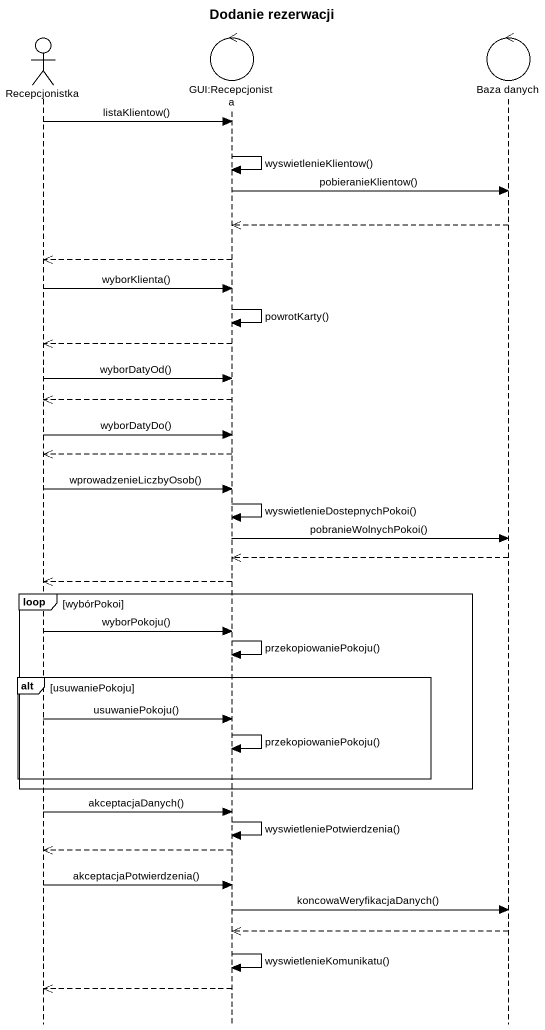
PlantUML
@startuml
title Dodanie rezerwacji
hide footbox
actor Recepcjonistka
control "GUI:Recepcjonista" as GUI_Recepcjonista
control "Baza danych" as Baza_danych

Recepcjonistka -> GUI_Recepcjonista : listaKlientow()
GUI_Recepcjonista -> GUI_Recepcjonista : wyswietlenieKlientow()
GUI_Recepcjonista -> Baza_danych : pobieranieKlientow()
Baza_danych -->> GUI_Recepcjonista
GUI_Recepcjonista -->> Recepcjonistka
Recepcjonistka -> GUI_Recepcjonista : wyborKlienta()
GUI_Recepcjonista -> GUI_Recepcjonista : powrotKarty()
GUI_Recepcjonista -->> Recepcjonistka
Recepcjonistka -> GUI_Recepcjonista : wyborDatyOd()
GUI_Recepcjonista -->> Recepcjonistka
Recepcjonistka -> GUI_Recepcjonista : wyborDatyDo()
GUI_Recepcjonista -->> Recepcjonistka
Recepcjonistka -> GUI_Recepcjonista : wprowadzenieLiczbyOsob()
GUI_Recepcjonista -> GUI_Recepcjonista : wyswietlenieDostepnychPokoi()
GUI_Recepcjonista -> Baza_danych : pobranieWolnychPokoi()
Baza_danych -->> GUI_Recepcjonista
GUI_Recepcjonista -->> Recepcjonistka
loop wybórPokoi
  Recepcjonistka -> GUI_Recepcjonista : wyborPokoju()
  GUI_Recepcjonista -> GUI_Recepcjonista : przekopiowaniePokoju()
  alt usuwaniePokoju
    Recepcjonistka -> GUI_Recepcjonista : usuwaniePokoju()
    GUI_Recepcjonista -> GUI_Recepcjonista : przekopiowaniePokoju()
  end
end
Recepcjonistka -> GUI_Recepcjonista : akceptacjaDanych()
GUI_Recepcjonista -> GUI_Recepcjonista : wyswietleniePotwierdzenia()
GUI_Recepcjonista -->> Recepcjonistka
Recepcjonistka -> GUI_Recepcjonista : akceptacjaPotwierdzenia()
GUI_Recepcjonista -> Baza_danych : koncowaWeryfikacjaDanych()
Baza_danych -->> GUI_Recepcjonista
GUI_Recepcjonista -> GUI_Recepcjonista : wyswietlenieKomunikatu()
GUI_Recepcjonista -->> Recepcjonistka
@enduml
